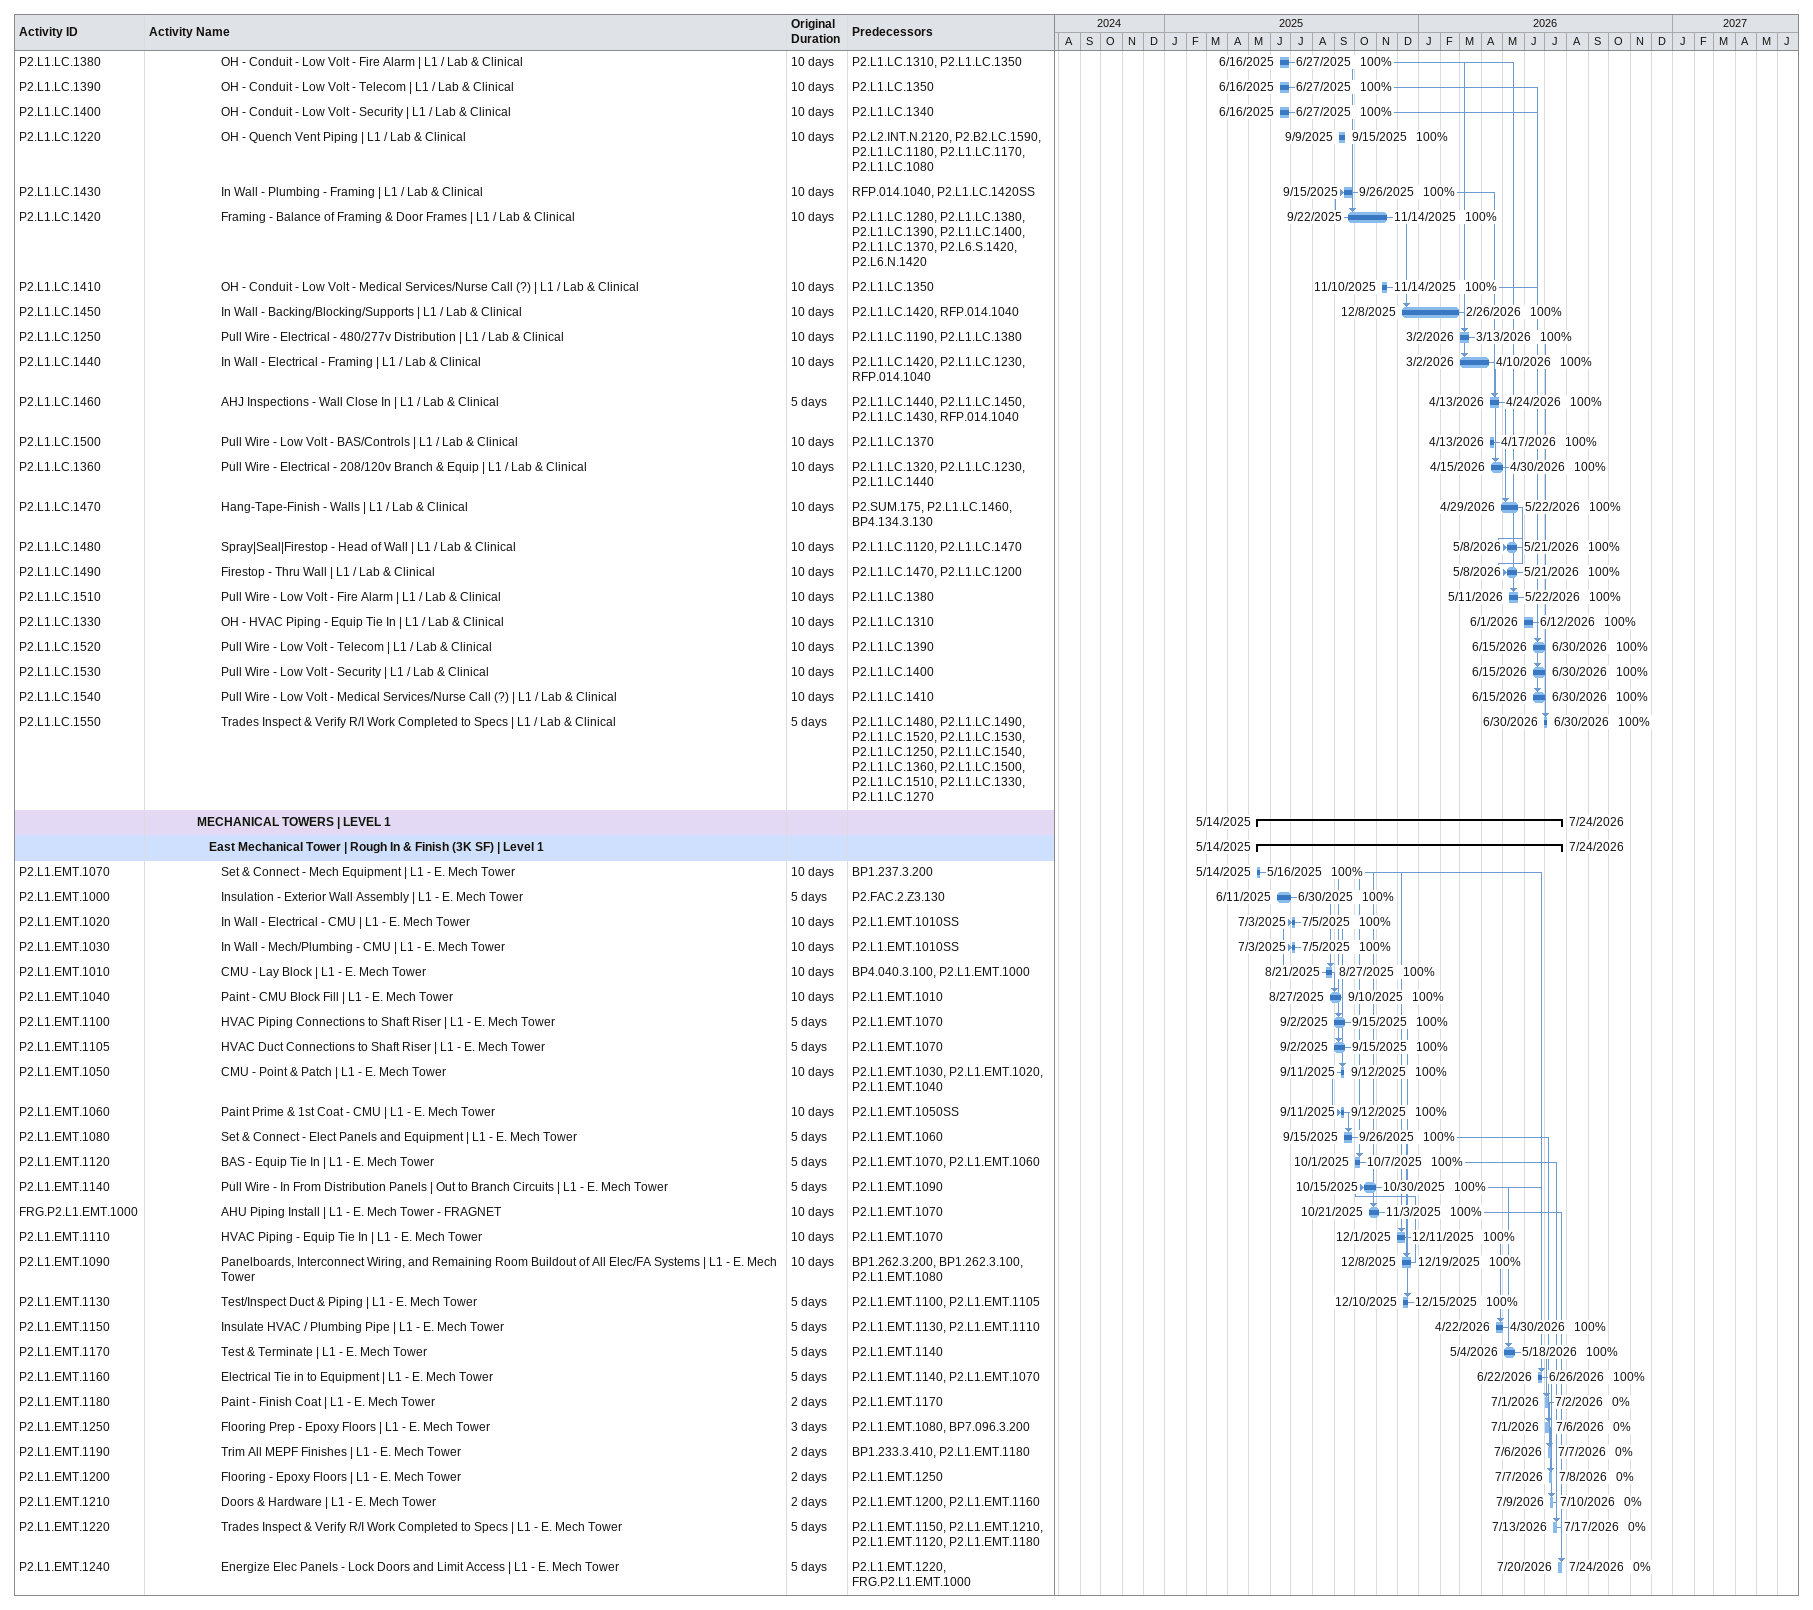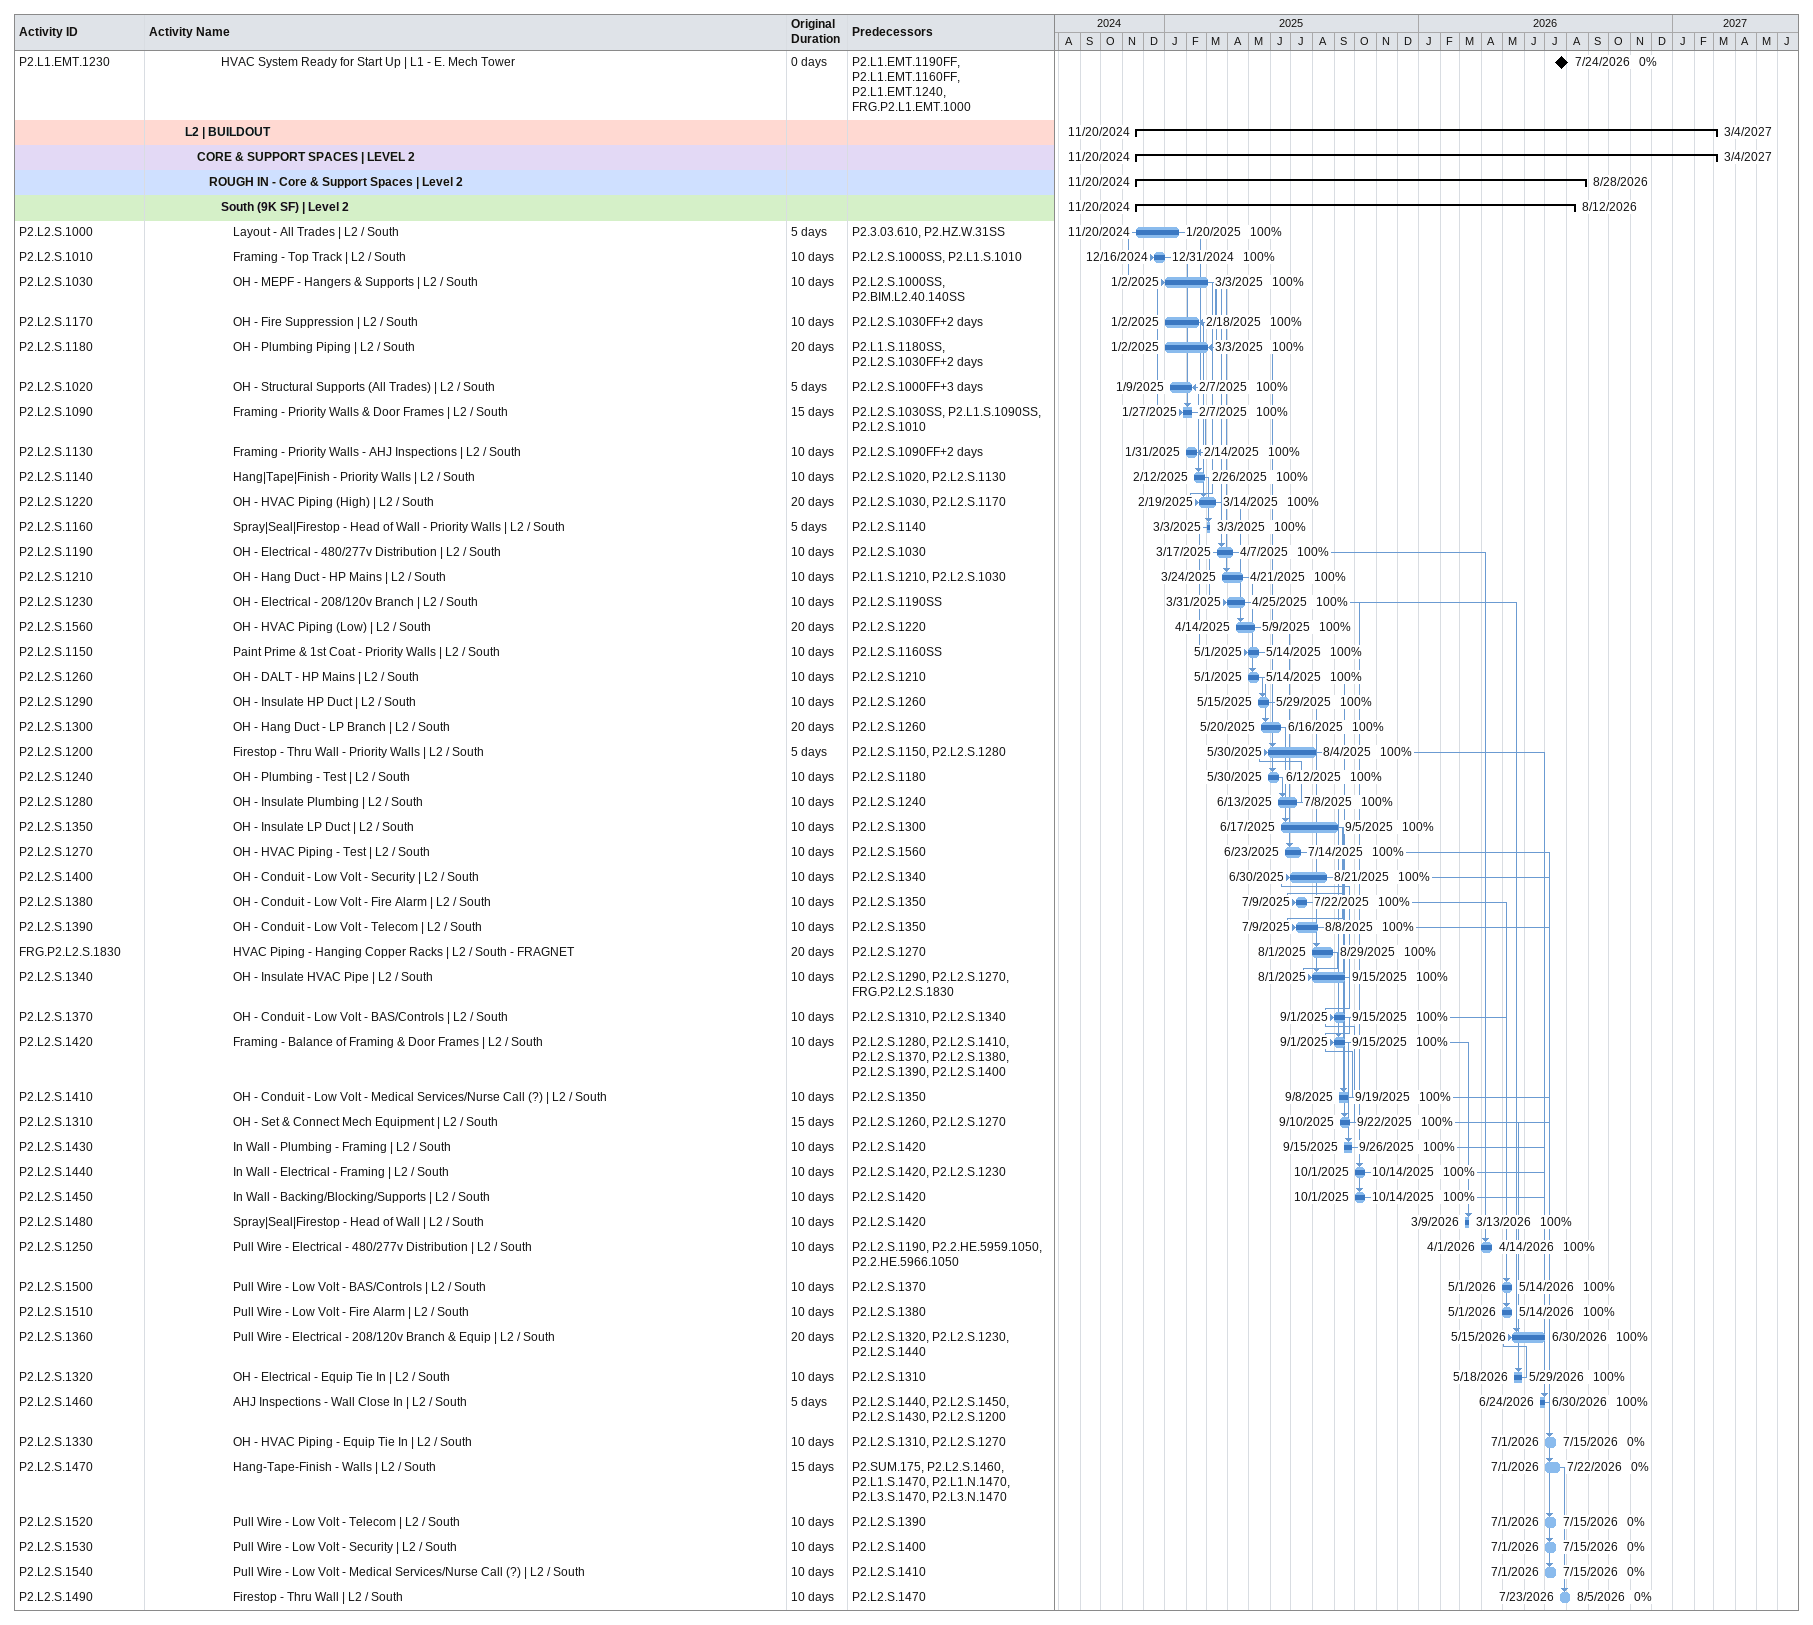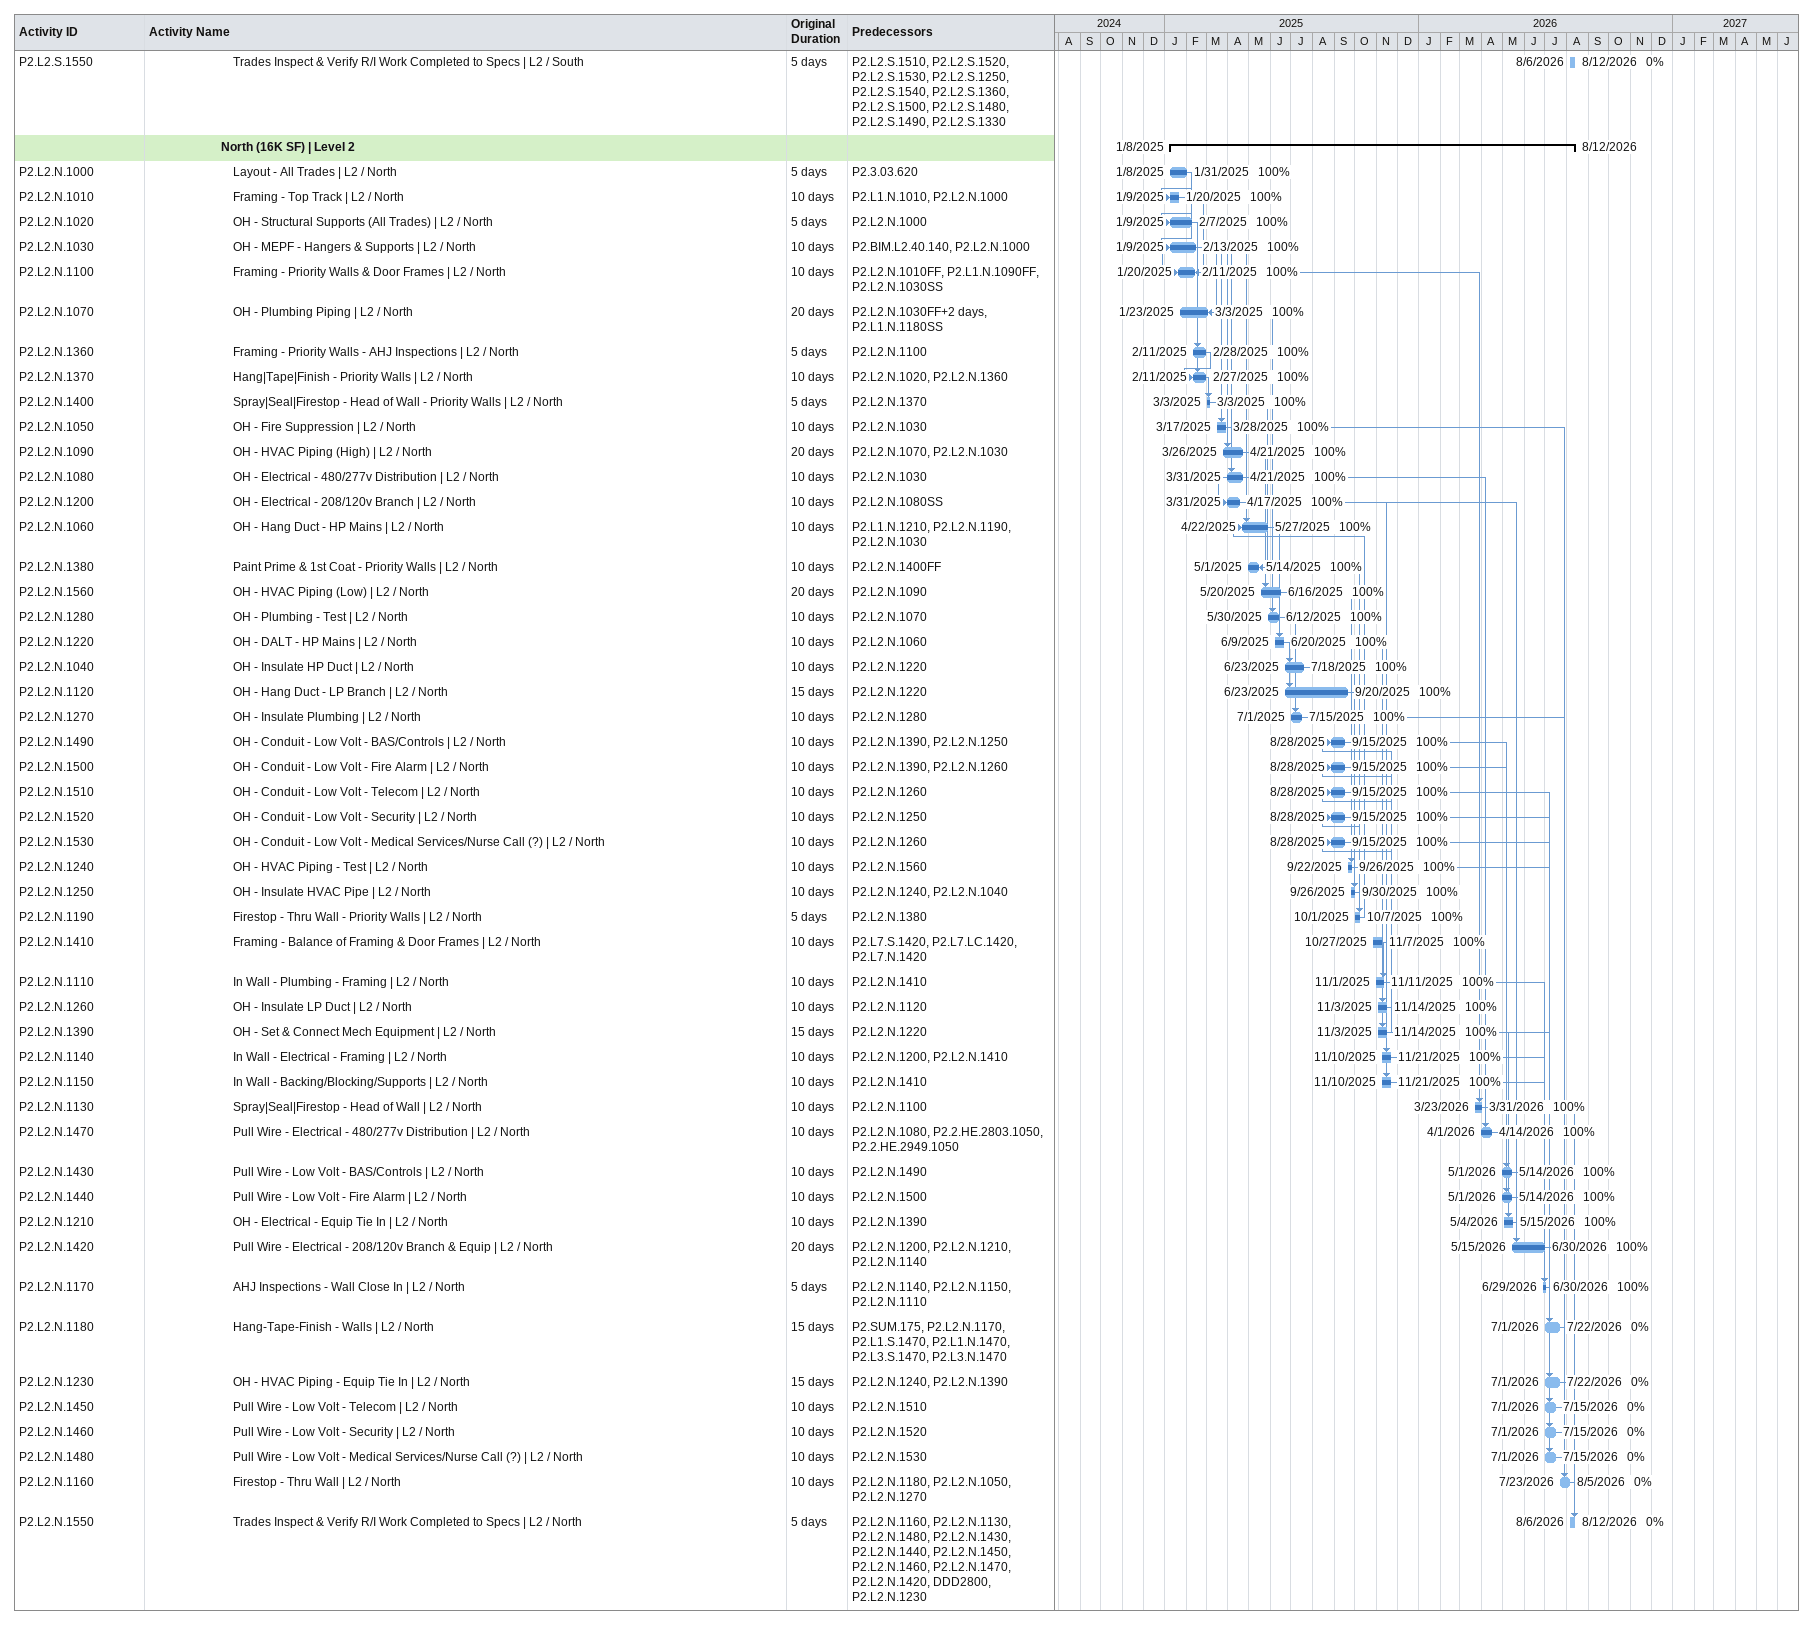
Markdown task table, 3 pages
| ID | Level | Task | Original duration | Start | Finish | Predecessors | % complete |
|---|---|---|---|---|---|---|---|
| P2.L1.LC.1380 | 7 | OH - Conduit - Low Volt - Fire Alarm \| L1 / Lab & Clinical | 10d | 2025-06-16 | 2025-06-27 | P2.L1.LC.1310, P2.L1.LC.1350 | 100 |
| P2.L1.LC.1390 | 7 | OH - Conduit - Low Volt - Telecom \| L1 / Lab & Clinical | 10d | 2025-06-16 | 2025-06-27 | P2.L1.LC.1350 | 100 |
| P2.L1.LC.1400 | 7 | OH - Conduit - Low Volt - Security \| L1 / Lab & Clinical | 10d | 2025-06-16 | 2025-06-27 | P2.L1.LC.1340 | 100 |
| P2.L1.LC.1220 | 7 | OH - Quench Vent Piping \| L1 / Lab & Clinical | 10d | 2025-09-09 | 2025-09-15 | P2.L2.INT.N.2120, P2.B2.LC.1590, P2.L1.LC.1180, P2.L1.LC.1170, P2.L1.LC.1080 | 100 |
| P2.L1.LC.1430 | 7 | In Wall - Plumbing - Framing \| L1 / Lab & Clinical | 10d | 2025-09-15 | 2025-09-26 | RFP.014.1040, P2.L1.LC.1420SS | 100 |
| P2.L1.LC.1420 | 7 | Framing - Balance of Framing & Door Frames \| L1 / Lab & Clinical | 10d | 2025-09-22 | 2025-11-14 | P2.L1.LC.1280, P2.L1.LC.1380, P2.L1.LC.1390, P2.L1.LC.1400, P2.L1.LC.1370, P2.L6.S.1420, P2.L6.N.1420 | 100 |
| P2.L1.LC.1410 | 7 | OH - Conduit - Low Volt - Medical Services/Nurse Call (?) \| L1 / Lab & Clinical | 10d | 2025-11-10 | 2025-11-14 | P2.L1.LC.1350 | 100 |
| P2.L1.LC.1450 | 7 | In Wall - Backing/Blocking/Supports \| L1 / Lab & Clinical | 10d | 2025-12-08 | 2026-02-26 | P2.L1.LC.1420, RFP.014.1040 | 100 |
| P2.L1.LC.1250 | 7 | Pull Wire - Electrical - 480/277v Distribution \| L1 / Lab & Clinical | 10d | 2026-03-02 | 2026-03-13 | P2.L1.LC.1190, P2.L1.LC.1380 | 100 |
| P2.L1.LC.1440 | 7 | In Wall - Electrical - Framing \| L1 / Lab & Clinical | 10d | 2026-03-02 | 2026-04-10 | P2.L1.LC.1420, P2.L1.LC.1230, RFP.014.1040 | 100 |
| P2.L1.LC.1460 | 7 | AHJ Inspections - Wall Close In \| L1 / Lab & Clinical | 5d | 2026-04-13 | 2026-04-24 | P2.L1.LC.1440, P2.L1.LC.1450, P2.L1.LC.1430, RFP.014.1040 | 100 |
| P2.L1.LC.1500 | 7 | Pull Wire - Low Volt - BAS/Controls \| L1 / Lab & Clinical | 10d | 2026-04-13 | 2026-04-17 | P2.L1.LC.1370 | 100 |
| P2.L1.LC.1360 | 7 | Pull Wire - Electrical - 208/120v Branch & Equip \| L1 / Lab & Clinical | 10d | 2026-04-15 | 2026-04-30 | P2.L1.LC.1320, P2.L1.LC.1230, P2.L1.LC.1440 | 100 |
| P2.L1.LC.1470 | 7 | Hang-Tape-Finish - Walls \| L1 / Lab & Clinical | 10d | 2026-04-29 | 2026-05-22 | P2.SUM.175, P2.L1.LC.1460, BP4.134.3.130 | 100 |
| P2.L1.LC.1480 | 7 | Spray\|Seal\|Firestop - Head of Wall \| L1 / Lab & Clinical | 10d | 2026-05-08 | 2026-05-21 | P2.L1.LC.1120, P2.L1.LC.1470 | 100 |
| P2.L1.LC.1490 | 7 | Firestop - Thru Wall \| L1 / Lab & Clinical | 10d | 2026-05-08 | 2026-05-21 | P2.L1.LC.1470, P2.L1.LC.1200 | 100 |
| P2.L1.LC.1510 | 7 | Pull Wire - Low Volt - Fire Alarm \| L1 / Lab & Clinical | 10d | 2026-05-11 | 2026-05-22 | P2.L1.LC.1380 | 100 |
| P2.L1.LC.1330 | 7 | OH - HVAC Piping - Equip Tie In \| L1 / Lab & Clinical | 10d | 2026-06-01 | 2026-06-12 | P2.L1.LC.1310 | 100 |
| P2.L1.LC.1520 | 7 | Pull Wire - Low Volt - Telecom \| L1 / Lab & Clinical | 10d | 2026-06-15 | 2026-06-30 | P2.L1.LC.1390 | 100 |
| P2.L1.LC.1530 | 7 | Pull Wire - Low Volt - Security \| L1 / Lab & Clinical | 10d | 2026-06-15 | 2026-06-30 | P2.L1.LC.1400 | 100 |
| P2.L1.LC.1540 | 7 | Pull Wire - Low Volt - Medical Services/Nurse Call (?) \| L1 / Lab & Clinical | 10d | 2026-06-15 | 2026-06-30 | P2.L1.LC.1410 | 100 |
| P2.L1.LC.1550 | 7 | Trades Inspect & Verify R/I Work Completed to Specs \| L1 / Lab & Clinical | 5d | 2026-06-30 | 2026-06-30 | P2.L1.LC.1480, P2.L1.LC.1490, P2.L1.LC.1520, P2.L1.LC.1530, P2.L1.LC.1250, P2.L1.LC.1540, P2.L1.LC.1360, P2.L1.LC.1500, P2.L1.LC.1510, P2.L1.LC.1330, P2.L1.LC.1270 | 100 |
|  | 5 | **MECHANICAL TOWERS \| LEVEL 1** |  | 2025-05-14 | 2026-07-24 |  |  |
|  | 6 | **East Mechanical Tower \| Rough In & Finish (3K SF) \| Level 1** |  | 2025-05-14 | 2026-07-24 |  |  |
| P2.L1.EMT.1070 | 7 | Set & Connect - Mech Equipment \| L1 - E. Mech Tower | 10d | 2025-05-14 | 2025-05-16 | BP1.237.3.200 | 100 |
| P2.L1.EMT.1000 | 7 | Insulation - Exterior Wall Assembly \| L1 - E. Mech Tower | 5d | 2025-06-11 | 2025-06-30 | P2.FAC.2.Z3.130 | 100 |
| P2.L1.EMT.1020 | 7 | In Wall - Electrical - CMU \| L1 - E. Mech Tower | 10d | 2025-07-03 | 2025-07-05 | P2.L1.EMT.1010SS | 100 |
| P2.L1.EMT.1030 | 7 | In Wall - Mech/Plumbing - CMU \| L1 - E. Mech Tower | 10d | 2025-07-03 | 2025-07-05 | P2.L1.EMT.1010SS | 100 |
| P2.L1.EMT.1010 | 7 | CMU - Lay Block \| L1 - E. Mech Tower | 10d | 2025-08-21 | 2025-08-27 | BP4.040.3.100, P2.L1.EMT.1000 | 100 |
| P2.L1.EMT.1040 | 7 | Paint - CMU Block Fill \| L1 - E. Mech Tower | 10d | 2025-08-27 | 2025-09-10 | P2.L1.EMT.1010 | 100 |
| P2.L1.EMT.1100 | 7 | HVAC Piping Connections to Shaft Riser \| L1 - E. Mech Tower | 5d | 2025-09-02 | 2025-09-15 | P2.L1.EMT.1070 | 100 |
| P2.L1.EMT.1105 | 7 | HVAC Duct Connections to Shaft Riser \| L1 - E. Mech Tower | 5d | 2025-09-02 | 2025-09-15 | P2.L1.EMT.1070 | 100 |
| P2.L1.EMT.1050 | 7 | CMU - Point & Patch \| L1 - E. Mech Tower | 10d | 2025-09-11 | 2025-09-12 | P2.L1.EMT.1030, P2.L1.EMT.1020, P2.L1.EMT.1040 | 100 |
| P2.L1.EMT.1060 | 7 | Paint Prime & 1st Coat - CMU \| L1 - E. Mech Tower | 10d | 2025-09-11 | 2025-09-12 | P2.L1.EMT.1050SS | 100 |
| P2.L1.EMT.1080 | 7 | Set & Connect - Elect Panels and Equipment \| L1 - E. Mech Tower | 5d | 2025-09-15 | 2025-09-26 | P2.L1.EMT.1060 | 100 |
| P2.L1.EMT.1120 | 7 | BAS - Equip Tie In \| L1 - E. Mech Tower | 5d | 2025-10-01 | 2025-10-07 | P2.L1.EMT.1070, P2.L1.EMT.1060 | 100 |
| P2.L1.EMT.1140 | 7 | Pull Wire - In From Distribution Panels \| Out to Branch Circuits \| L1 - E. Mech Tower | 5d | 2025-10-15 | 2025-10-30 | P2.L1.EMT.1090 | 100 |
| FRG.P2.L1.EMT.1000 | 7 | AHU Piping Install \| L1 - E. Mech Tower - FRAGNET | 10d | 2025-10-21 | 2025-11-03 | P2.L1.EMT.1070 | 100 |
| P2.L1.EMT.1110 | 7 | HVAC Piping - Equip Tie In \| L1 - E. Mech Tower | 10d | 2025-12-01 | 2025-12-11 | P2.L1.EMT.1070 | 100 |
| P2.L1.EMT.1090 | 7 | Panelboards, Interconnect Wiring, and Remaining Room Buildout of All Elec/FA Systems \| L1 - E. Mech Tower | 10d | 2025-12-08 | 2025-12-19 | BP1.262.3.200, BP1.262.3.100, P2.L1.EMT.1080 | 100 |
| P2.L1.EMT.1130 | 7 | Test/Inspect Duct & Piping \| L1 - E. Mech Tower | 5d | 2025-12-10 | 2025-12-15 | P2.L1.EMT.1100, P2.L1.EMT.1105 | 100 |
| P2.L1.EMT.1150 | 7 | Insulate HVAC / Plumbing Pipe \| L1 - E. Mech Tower | 5d | 2026-04-22 | 2026-04-30 | P2.L1.EMT.1130, P2.L1.EMT.1110 | 100 |
| P2.L1.EMT.1170 | 7 | Test & Terminate \| L1 - E. Mech Tower | 5d | 2026-05-04 | 2026-05-18 | P2.L1.EMT.1140 | 100 |
| P2.L1.EMT.1160 | 7 | Electrical Tie in to Equipment \| L1 - E. Mech Tower | 5d | 2026-06-22 | 2026-06-26 | P2.L1.EMT.1140, P2.L1.EMT.1070 | 100 |
| P2.L1.EMT.1180 | 7 | Paint - Finish Coat \| L1 - E. Mech Tower | 2d | 2026-07-01 | 2026-07-02 | P2.L1.EMT.1170 | 0 |
| P2.L1.EMT.1250 | 7 | Flooring Prep - Epoxy Floors \| L1 - E. Mech Tower | 3d | 2026-07-01 | 2026-07-06 | P2.L1.EMT.1080, BP7.096.3.200 | 0 |
| P2.L1.EMT.1190 | 7 | Trim All MEPF Finishes \| L1 - E. Mech Tower | 2d | 2026-07-06 | 2026-07-07 | BP1.233.3.410, P2.L1.EMT.1180 | 0 |
| P2.L1.EMT.1200 | 7 | Flooring - Epoxy Floors \| L1 - E. Mech Tower | 2d | 2026-07-07 | 2026-07-08 | P2.L1.EMT.1250 | 0 |
| P2.L1.EMT.1210 | 7 | Doors & Hardware \| L1 - E. Mech Tower | 2d | 2026-07-09 | 2026-07-10 | P2.L1.EMT.1200, P2.L1.EMT.1160 | 0 |
| P2.L1.EMT.1220 | 7 | Trades Inspect & Verify R/I Work Completed to Specs \| L1 - E. Mech Tower | 5d | 2026-07-13 | 2026-07-17 | P2.L1.EMT.1150, P2.L1.EMT.1210, P2.L1.EMT.1120, P2.L1.EMT.1180 | 0 |
| P2.L1.EMT.1240 | 7 | Energize Elec Panels - Lock Doors and Limit Access \| L1 - E. Mech Tower | 5d | 2026-07-20 | 2026-07-24 | P2.L1.EMT.1220, FRG.P2.L1.EMT.1000 | 0 |
| P2.L1.EMT.1230 | 7 | HVAC System Ready for Start Up \| L1 - E. Mech Tower | 0d | 2026-07-24 | 2026-07-24 | P2.L1.EMT.1190FF, P2.L1.EMT.1160FF, P2.L1.EMT.1240, FRG.P2.L1.EMT.1000 | 0 |
|  | 4 | **L2 \| BUILDOUT** |  | 2024-11-20 | 2027-03-04 |  |  |
|  | 5 | **CORE & SUPPORT SPACES \| LEVEL 2** |  | 2024-11-20 | 2027-03-04 |  |  |
|  | 6 | **ROUGH IN - Core & Support Spaces \| Level 2** |  | 2024-11-20 | 2026-08-28 |  |  |
|  | 7 | **South (9K SF) \| Level 2** |  | 2024-11-20 | 2026-08-12 |  |  |
| P2.L2.S.1000 | 8 | Layout - All Trades \| L2 / South | 5d | 2024-11-20 | 2025-01-20 | P2.3.03.610, P2.HZ.W.31SS | 100 |
| P2.L2.S.1010 | 8 | Framing - Top Track \| L2 / South | 10d | 2024-12-16 | 2024-12-31 | P2.L2.S.1000SS, P2.L1.S.1010 | 100 |
| P2.L2.S.1030 | 8 | OH - MEPF - Hangers & Supports \| L2 / South | 10d | 2025-01-02 | 2025-03-03 | P2.L2.S.1000SS, P2.BIM.L2.40.140SS | 100 |
| P2.L2.S.1170 | 8 | OH - Fire Suppression \| L2 / South | 10d | 2025-01-02 | 2025-02-18 | P2.L2.S.1030FF+2d | 100 |
| P2.L2.S.1180 | 8 | OH - Plumbing Piping \| L2 / South | 20d | 2025-01-02 | 2025-03-03 | P2.L1.S.1180SS, P2.L2.S.1030FF+2d | 100 |
| P2.L2.S.1020 | 8 | OH - Structural Supports (All Trades) \| L2 / South | 5d | 2025-01-09 | 2025-02-07 | P2.L2.S.1000FF+3d | 100 |
| P2.L2.S.1090 | 8 | Framing - Priority Walls & Door Frames \| L2 / South | 15d | 2025-01-27 | 2025-02-07 | P2.L2.S.1030SS, P2.L1.S.1090SS, P2.L2.S.1010 | 100 |
| P2.L2.S.1130 | 8 | Framing - Priority Walls - AHJ Inspections \| L2 / South | 10d | 2025-01-31 | 2025-02-14 | P2.L2.S.1090FF+2d | 100 |
| P2.L2.S.1140 | 8 | Hang\|Tape\|Finish - Priority Walls \| L2 / South | 10d | 2025-02-12 | 2025-02-26 | P2.L2.S.1020, P2.L2.S.1130 | 100 |
| P2.L2.S.1220 | 8 | OH - HVAC Piping (High) \| L2 / South | 20d | 2025-02-19 | 2025-03-14 | P2.L2.S.1030, P2.L2.S.1170 | 100 |
| P2.L2.S.1160 | 8 | Spray\|Seal\|Firestop - Head of Wall - Priority Walls \| L2 / South | 5d | 2025-03-03 | 2025-03-03 | P2.L2.S.1140 | 100 |
| P2.L2.S.1190 | 8 | OH - Electrical - 480/277v Distribution \| L2 / South | 10d | 2025-03-17 | 2025-04-07 | P2.L2.S.1030 | 100 |
| P2.L2.S.1210 | 8 | OH - Hang Duct - HP Mains \| L2 / South | 10d | 2025-03-24 | 2025-04-21 | P2.L1.S.1210, P2.L2.S.1030 | 100 |
| P2.L2.S.1230 | 8 | OH - Electrical - 208/120v Branch \| L2 / South | 10d | 2025-03-31 | 2025-04-25 | P2.L2.S.1190SS | 100 |
| P2.L2.S.1560 | 8 | OH - HVAC Piping (Low) \| L2 / South | 20d | 2025-04-14 | 2025-05-09 | P2.L2.S.1220 | 100 |
| P2.L2.S.1150 | 8 | Paint Prime & 1st Coat - Priority Walls \| L2 / South | 10d | 2025-05-01 | 2025-05-14 | P2.L2.S.1160SS | 100 |
| P2.L2.S.1260 | 8 | OH - DALT - HP Mains \| L2 / South | 10d | 2025-05-01 | 2025-05-14 | P2.L2.S.1210 | 100 |
| P2.L2.S.1290 | 8 | OH - Insulate HP Duct \| L2 / South | 10d | 2025-05-15 | 2025-05-29 | P2.L2.S.1260 | 100 |
| P2.L2.S.1300 | 8 | OH - Hang Duct - LP Branch \| L2 / South | 20d | 2025-05-20 | 2025-06-16 | P2.L2.S.1260 | 100 |
| P2.L2.S.1200 | 8 | Firestop - Thru Wall - Priority Walls \| L2 / South | 5d | 2025-05-30 | 2025-08-04 | P2.L2.S.1150, P2.L2.S.1280 | 100 |
| P2.L2.S.1240 | 8 | OH - Plumbing - Test \| L2 / South | 10d | 2025-05-30 | 2025-06-12 | P2.L2.S.1180 | 100 |
| P2.L2.S.1280 | 8 | OH - Insulate Plumbing \| L2 / South | 10d | 2025-06-13 | 2025-07-08 | P2.L2.S.1240 | 100 |
| P2.L2.S.1350 | 8 | OH - Insulate LP Duct \| L2 / South | 10d | 2025-06-17 | 2025-09-05 | P2.L2.S.1300 | 100 |
| P2.L2.S.1270 | 8 | OH - HVAC Piping - Test \| L2 / South | 10d | 2025-06-23 | 2025-07-14 | P2.L2.S.1560 | 100 |
| P2.L2.S.1400 | 8 | OH - Conduit - Low Volt - Security \| L2 / South | 10d | 2025-06-30 | 2025-08-21 | P2.L2.S.1340 | 100 |
| P2.L2.S.1380 | 8 | OH - Conduit - Low Volt - Fire Alarm \| L2 / South | 10d | 2025-07-09 | 2025-07-22 | P2.L2.S.1350 | 100 |
| P2.L2.S.1390 | 8 | OH - Conduit - Low Volt - Telecom \| L2 / South | 10d | 2025-07-09 | 2025-08-08 | P2.L2.S.1350 | 100 |
| FRG.P2.L2.S.1830 | 8 | HVAC Piping - Hanging Copper Racks \| L2 / South - FRAGNET | 20d | 2025-08-01 | 2025-08-29 | P2.L2.S.1270 | 100 |
| P2.L2.S.1340 | 8 | OH - Insulate HVAC Pipe \| L2 / South | 10d | 2025-08-01 | 2025-09-15 | P2.L2.S.1290, P2.L2.S.1270, FRG.P2.L2.S.1830 | 100 |
| P2.L2.S.1370 | 8 | OH - Conduit - Low Volt - BAS/Controls \| L2 / South | 10d | 2025-09-01 | 2025-09-15 | P2.L2.S.1310, P2.L2.S.1340 | 100 |
| P2.L2.S.1420 | 8 | Framing - Balance of Framing & Door Frames \| L2 / South | 10d | 2025-09-01 | 2025-09-15 | P2.L2.S.1280, P2.L2.S.1410, P2.L2.S.1370, P2.L2.S.1380, P2.L2.S.1390, P2.L2.S.1400 | 100 |
| P2.L2.S.1410 | 8 | OH - Conduit - Low Volt - Medical Services/Nurse Call (?) \| L2 / South | 10d | 2025-09-08 | 2025-09-19 | P2.L2.S.1350 | 100 |
| P2.L2.S.1310 | 8 | OH - Set & Connect Mech Equipment \| L2 / South | 15d | 2025-09-10 | 2025-09-22 | P2.L2.S.1260, P2.L2.S.1270 | 100 |
| P2.L2.S.1430 | 8 | In Wall - Plumbing - Framing \| L2 / South | 10d | 2025-09-15 | 2025-09-26 | P2.L2.S.1420 | 100 |
| P2.L2.S.1440 | 8 | In Wall - Electrical - Framing \| L2 / South | 10d | 2025-10-01 | 2025-10-14 | P2.L2.S.1420, P2.L2.S.1230 | 100 |
| P2.L2.S.1450 | 8 | In Wall - Backing/Blocking/Supports \| L2 / South | 10d | 2025-10-01 | 2025-10-14 | P2.L2.S.1420 | 100 |
| P2.L2.S.1480 | 8 | Spray\|Seal\|Firestop - Head of Wall \| L2 / South | 10d | 2026-03-09 | 2026-03-13 | P2.L2.S.1420 | 100 |
| P2.L2.S.1250 | 8 | Pull Wire - Electrical - 480/277v Distribution \| L2 / South | 10d | 2026-04-01 | 2026-04-14 | P2.L2.S.1190, P2.2.HE.5959.1050, P2.2.HE.5966.1050 | 100 |
| P2.L2.S.1500 | 8 | Pull Wire - Low Volt - BAS/Controls \| L2 / South | 10d | 2026-05-01 | 2026-05-14 | P2.L2.S.1370 | 100 |
| P2.L2.S.1510 | 8 | Pull Wire - Low Volt - Fire Alarm \| L2 / South | 10d | 2026-05-01 | 2026-05-14 | P2.L2.S.1380 | 100 |
| P2.L2.S.1360 | 8 | Pull Wire - Electrical - 208/120v Branch & Equip \| L2 / South | 20d | 2026-05-15 | 2026-06-30 | P2.L2.S.1320, P2.L2.S.1230, P2.L2.S.1440 | 100 |
| P2.L2.S.1320 | 8 | OH - Electrical - Equip Tie In \| L2 / South | 10d | 2026-05-18 | 2026-05-29 | P2.L2.S.1310 | 100 |
| P2.L2.S.1460 | 8 | AHJ Inspections - Wall Close In \| L2 / South | 5d | 2026-06-24 | 2026-06-30 | P2.L2.S.1440, P2.L2.S.1450, P2.L2.S.1430, P2.L2.S.1200 | 100 |
| P2.L2.S.1330 | 8 | OH - HVAC Piping - Equip Tie In \| L2 / South | 10d | 2026-07-01 | 2026-07-15 | P2.L2.S.1310, P2.L2.S.1270 | 0 |
| P2.L2.S.1470 | 8 | Hang-Tape-Finish - Walls \| L2 / South | 15d | 2026-07-01 | 2026-07-22 | P2.SUM.175, P2.L2.S.1460, P2.L1.S.1470, P2.L1.N.1470, P2.L3.S.1470, P2.L3.N.1470 | 0 |
| P2.L2.S.1520 | 8 | Pull Wire - Low Volt - Telecom \| L2 / South | 10d | 2026-07-01 | 2026-07-15 | P2.L2.S.1390 | 0 |
| P2.L2.S.1530 | 8 | Pull Wire - Low Volt - Security \| L2 / South | 10d | 2026-07-01 | 2026-07-15 | P2.L2.S.1400 | 0 |
| P2.L2.S.1540 | 8 | Pull Wire - Low Volt - Medical Services/Nurse Call (?) \| L2 / South | 10d | 2026-07-01 | 2026-07-15 | P2.L2.S.1410 | 0 |
| P2.L2.S.1490 | 8 | Firestop - Thru Wall \| L2 / South | 10d | 2026-07-23 | 2026-08-05 | P2.L2.S.1470 | 0 |
| P2.L2.S.1550 | 8 | Trades Inspect & Verify R/I Work Completed to Specs \| L2 / South | 5d | 2026-08-06 | 2026-08-12 | P2.L2.S.1510, P2.L2.S.1520, P2.L2.S.1530, P2.L2.S.1250, P2.L2.S.1540, P2.L2.S.1360, P2.L2.S.1500, P2.L2.S.1480, P2.L2.S.1490, P2.L2.S.1330 | 0 |
|  | 7 | **North (16K SF) \| Level 2** |  | 2025-01-08 | 2026-08-12 |  |  |
| P2.L2.N.1000 | 8 | Layout - All Trades \| L2 / North | 5d | 2025-01-08 | 2025-01-31 | P2.3.03.620 | 100 |
| P2.L2.N.1010 | 8 | Framing - Top Track \| L2 / North | 10d | 2025-01-09 | 2025-01-20 | P2.L1.N.1010, P2.L2.N.1000 | 100 |
| P2.L2.N.1020 | 8 | OH - Structural Supports (All Trades) \| L2 / North | 5d | 2025-01-09 | 2025-02-07 | P2.L2.N.1000 | 100 |
| P2.L2.N.1030 | 8 | OH - MEPF - Hangers & Supports \| L2 / North | 10d | 2025-01-09 | 2025-02-13 | P2.BIM.L2.40.140, P2.L2.N.1000 | 100 |
| P2.L2.N.1100 | 8 | Framing - Priority Walls & Door Frames \| L2 / North | 10d | 2025-01-20 | 2025-02-11 | P2.L2.N.1010FF, P2.L1.N.1090FF, P2.L2.N.1030SS | 100 |
| P2.L2.N.1070 | 8 | OH - Plumbing Piping \| L2 / North | 20d | 2025-01-23 | 2025-03-03 | P2.L2.N.1030FF+2d, P2.L1.N.1180SS | 100 |
| P2.L2.N.1360 | 8 | Framing - Priority Walls - AHJ Inspections \| L2 / North | 5d | 2025-02-11 | 2025-02-28 | P2.L2.N.1100 | 100 |
| P2.L2.N.1370 | 8 | Hang\|Tape\|Finish - Priority Walls \| L2 / North | 10d | 2025-02-11 | 2025-02-27 | P2.L2.N.1020, P2.L2.N.1360 | 100 |
| P2.L2.N.1400 | 8 | Spray\|Seal\|Firestop - Head of Wall - Priority Walls \| L2 / North | 5d | 2025-03-03 | 2025-03-03 | P2.L2.N.1370 | 100 |
| P2.L2.N.1050 | 8 | OH - Fire Suppression \| L2 / North | 10d | 2025-03-17 | 2025-03-28 | P2.L2.N.1030 | 100 |
| P2.L2.N.1090 | 8 | OH - HVAC Piping (High) \| L2 / North | 20d | 2025-03-26 | 2025-04-21 | P2.L2.N.1070, P2.L2.N.1030 | 100 |
| P2.L2.N.1080 | 8 | OH - Electrical - 480/277v Distribution \| L2 / North | 10d | 2025-03-31 | 2025-04-21 | P2.L2.N.1030 | 100 |
| P2.L2.N.1200 | 8 | OH - Electrical - 208/120v Branch \| L2 / North | 10d | 2025-03-31 | 2025-04-17 | P2.L2.N.1080SS | 100 |
| P2.L2.N.1060 | 8 | OH - Hang Duct - HP Mains \| L2 / North | 10d | 2025-04-22 | 2025-05-27 | P2.L1.N.1210, P2.L2.N.1190, P2.L2.N.1030 | 100 |
| P2.L2.N.1380 | 8 | Paint Prime & 1st Coat - Priority Walls \| L2 / North | 10d | 2025-05-01 | 2025-05-14 | P2.L2.N.1400FF | 100 |
| P2.L2.N.1560 | 8 | OH - HVAC Piping (Low) \| L2 / North | 20d | 2025-05-20 | 2025-06-16 | P2.L2.N.1090 | 100 |
| P2.L2.N.1280 | 8 | OH - Plumbing - Test \| L2 / North | 10d | 2025-05-30 | 2025-06-12 | P2.L2.N.1070 | 100 |
| P2.L2.N.1220 | 8 | OH - DALT - HP Mains \| L2 / North | 10d | 2025-06-09 | 2025-06-20 | P2.L2.N.1060 | 100 |
| P2.L2.N.1040 | 8 | OH - Insulate HP Duct \| L2 / North | 10d | 2025-06-23 | 2025-07-18 | P2.L2.N.1220 | 100 |
| P2.L2.N.1120 | 8 | OH - Hang Duct - LP Branch \| L2 / North | 15d | 2025-06-23 | 2025-09-20 | P2.L2.N.1220 | 100 |
| P2.L2.N.1270 | 8 | OH - Insulate Plumbing \| L2 / North | 10d | 2025-07-01 | 2025-07-15 | P2.L2.N.1280 | 100 |
| P2.L2.N.1490 | 8 | OH - Conduit - Low Volt - BAS/Controls \| L2 / North | 10d | 2025-08-28 | 2025-09-15 | P2.L2.N.1390, P2.L2.N.1250 | 100 |
| P2.L2.N.1500 | 8 | OH - Conduit - Low Volt - Fire Alarm \| L2 / North | 10d | 2025-08-28 | 2025-09-15 | P2.L2.N.1390, P2.L2.N.1260 | 100 |
| P2.L2.N.1510 | 8 | OH - Conduit - Low Volt - Telecom \| L2 / North | 10d | 2025-08-28 | 2025-09-15 | P2.L2.N.1260 | 100 |
| P2.L2.N.1520 | 8 | OH - Conduit - Low Volt - Security \| L2 / North | 10d | 2025-08-28 | 2025-09-15 | P2.L2.N.1250 | 100 |
| P2.L2.N.1530 | 8 | OH - Conduit - Low Volt - Medical Services/Nurse Call (?) \| L2 / North | 10d | 2025-08-28 | 2025-09-15 | P2.L2.N.1260 | 100 |
| P2.L2.N.1240 | 8 | OH - HVAC Piping - Test \| L2 / North | 10d | 2025-09-22 | 2025-09-26 | P2.L2.N.1560 | 100 |
| P2.L2.N.1250 | 8 | OH - Insulate HVAC Pipe \| L2 / North | 10d | 2025-09-26 | 2025-09-30 | P2.L2.N.1240, P2.L2.N.1040 | 100 |
| P2.L2.N.1190 | 8 | Firestop - Thru Wall - Priority Walls \| L2 / North | 5d | 2025-10-01 | 2025-10-07 | P2.L2.N.1380 | 100 |
| P2.L2.N.1410 | 8 | Framing - Balance of Framing & Door Frames \| L2 / North | 10d | 2025-10-27 | 2025-11-07 | P2.L7.S.1420, P2.L7.LC.1420, P2.L7.N.1420 | 100 |
| P2.L2.N.1110 | 8 | In Wall - Plumbing - Framing \| L2 / North | 10d | 2025-11-01 | 2025-11-11 | P2.L2.N.1410 | 100 |
| P2.L2.N.1260 | 8 | OH - Insulate LP Duct \| L2 / North | 10d | 2025-11-03 | 2025-11-14 | P2.L2.N.1120 | 100 |
| P2.L2.N.1390 | 8 | OH - Set & Connect Mech Equipment \| L2 / North | 15d | 2025-11-03 | 2025-11-14 | P2.L2.N.1220 | 100 |
| P2.L2.N.1140 | 8 | In Wall - Electrical - Framing \| L2 / North | 10d | 2025-11-10 | 2025-11-21 | P2.L2.N.1200, P2.L2.N.1410 | 100 |
| P2.L2.N.1150 | 8 | In Wall - Backing/Blocking/Supports \| L2 / North | 10d | 2025-11-10 | 2025-11-21 | P2.L2.N.1410 | 100 |
| P2.L2.N.1130 | 8 | Spray\|Seal\|Firestop - Head of Wall \| L2 / North | 10d | 2026-03-23 | 2026-03-31 | P2.L2.N.1100 | 100 |
| P2.L2.N.1470 | 8 | Pull Wire - Electrical - 480/277v Distribution \| L2 / North | 10d | 2026-04-01 | 2026-04-14 | P2.L2.N.1080, P2.2.HE.2803.1050, P2.2.HE.2949.1050 | 100 |
| P2.L2.N.1430 | 8 | Pull Wire - Low Volt - BAS/Controls \| L2 / North | 10d | 2026-05-01 | 2026-05-14 | P2.L2.N.1490 | 100 |
| P2.L2.N.1440 | 8 | Pull Wire - Low Volt - Fire Alarm \| L2 / North | 10d | 2026-05-01 | 2026-05-14 | P2.L2.N.1500 | 100 |
| P2.L2.N.1210 | 8 | OH - Electrical - Equip Tie In \| L2 / North | 10d | 2026-05-04 | 2026-05-15 | P2.L2.N.1390 | 100 |
| P2.L2.N.1420 | 8 | Pull Wire - Electrical - 208/120v Branch & Equip \| L2 / North | 20d | 2026-05-15 | 2026-06-30 | P2.L2.N.1200, P2.L2.N.1210, P2.L2.N.1140 | 100 |
| P2.L2.N.1170 | 8 | AHJ Inspections - Wall Close In \| L2 / North | 5d | 2026-06-29 | 2026-06-30 | P2.L2.N.1140, P2.L2.N.1150, P2.L2.N.1110 | 100 |
| P2.L2.N.1180 | 8 | Hang-Tape-Finish - Walls \| L2 / North | 15d | 2026-07-01 | 2026-07-22 | P2.SUM.175, P2.L2.N.1170, P2.L1.S.1470, P2.L1.N.1470, P2.L3.S.1470, P2.L3.N.1470 | 0 |
| P2.L2.N.1230 | 8 | OH - HVAC Piping - Equip Tie In \| L2 / North | 15d | 2026-07-01 | 2026-07-22 | P2.L2.N.1240, P2.L2.N.1390 | 0 |
| P2.L2.N.1450 | 8 | Pull Wire - Low Volt - Telecom \| L2 / North | 10d | 2026-07-01 | 2026-07-15 | P2.L2.N.1510 | 0 |
| P2.L2.N.1460 | 8 | Pull Wire - Low Volt - Security \| L2 / North | 10d | 2026-07-01 | 2026-07-15 | P2.L2.N.1520 | 0 |
| P2.L2.N.1480 | 8 | Pull Wire - Low Volt - Medical Services/Nurse Call (?) \| L2 / North | 10d | 2026-07-01 | 2026-07-15 | P2.L2.N.1530 | 0 |
| P2.L2.N.1160 | 8 | Firestop - Thru Wall \| L2 / North | 10d | 2026-07-23 | 2026-08-05 | P2.L2.N.1180, P2.L2.N.1050, P2.L2.N.1270 | 0 |
| P2.L2.N.1550 | 8 | Trades Inspect & Verify R/I Work Completed to Specs \| L2 / North | 5d | 2026-08-06 | 2026-08-12 | P2.L2.N.1160, P2.L2.N.1130, P2.L2.N.1480, P2.L2.N.1430, P2.L2.N.1440, P2.L2.N.1450, P2.L2.N.1460, P2.L2.N.1470, P2.L2.N.1420, DDD2800, P2.L2.N.1230 | 0 |
